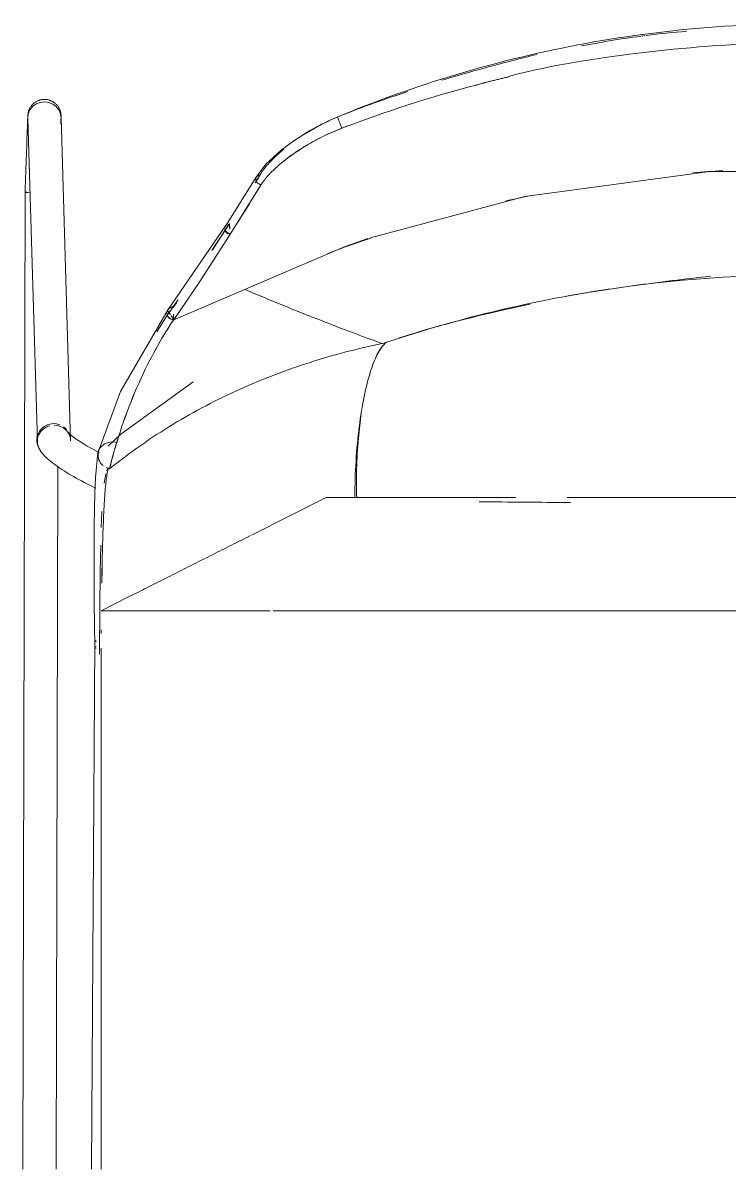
# Model space of a CAD drawing. Header units: millimetres. Extents: x 155927 to 317870, y -36033 to 97293.
# Drawn here: x 201467.8 to 201701.3, y 33195.6 to 33574.4 of the extents above; entities that cross this region are included whole.
import ezdxf

# ---------------------------------------------------------------- set-up
doc = ezdxf.new("R2010")
doc.units = ezdxf.units.MM
doc.header["$MEASUREMENT"] = 0
doc.layers.add('I-FURN', color=8, linetype='CONTINUOUS', lineweight=9)

msp = doc.modelspace()

# ---------------------------------------------------------------- linework, layer by layer
at = {"layer": 'I-FURN'}
for p, q in [((201469.93, 33545.99), (201470.02, 33546.19)), ((201470.02, 33546.19), (201470.13, 33546.38)), ((201470.13, 33545.7), (201471.01, 33546.81)), ((201470.13, 33546.38), (201470.24, 33546.57)), ((201470.24, 33546.57), (201470.36, 33546.76)), ((201470.36, 33546.76), (201470.49, 33546.94)), ((201470.49, 33546.94), (201470.62, 33547.11)), ((201470.62, 33547.11), (201470.76, 33547.28)), ((201470.76, 33547.28), (201470.91, 33547.44)), ((201470.91, 33547.44), (201471.06, 33547.6)), ((201471.01, 33546.81), (201472.15, 33547.66)), ((201471.06, 33547.6), (201471.22, 33547.75)), ((201471.22, 33547.75), (201471.39, 33547.89)), ((201471.39, 33547.89), (201471.56, 33548.03)), ((201471.56, 33548.03), (201471.74, 33548.16)), ((201471.74, 33548.16), (201471.92, 33548.29)), ((201471.92, 33548.29), (201472.11, 33548.4)), ((201472.11, 33548.4), (201472.3, 33548.51)), ((201472.15, 33547.66), (201473.47, 33548.19)), ((201472.3, 33548.51), (201472.5, 33548.61)), ((201472.5, 33548.61), (201472.7, 33548.7)), ((201472.7, 33548.7), (201472.9, 33548.79)), ((201472.9, 33548.79), (201473.11, 33548.86)), ((201473.11, 33548.86), (201473.31, 33548.93)), ((201473.31, 33548.93), (201473.53, 33548.99)), ((201473.47, 33548.19), (201474.9, 33548.36)), ((201473.53, 33548.99), (201473.74, 33549.04)), ((201473.74, 33549.04), (201473.96, 33549.08)), ((201473.96, 33549.08), (201474.17, 33549.12)), ((201474.17, 33549.12), (201474.39, 33549.14)), ((201474.39, 33549.14), (201474.61, 33549.16)), ((201474.61, 33549.16), (201474.83, 33549.17)), ((201474.83, 33549.17), (201474.93, 33549.17)), ((201474.9, 33548.36), (201476.32, 33548.18)), ((201474.93, 33549.17), (201475.15, 33549.16)), ((201475.15, 33549.16), (201475.37, 33549.15)), ((201475.37, 33549.15), (201475.58, 33549.13)), ((201475.58, 33549.13), (201475.8, 33549.1)), ((201475.8, 33549.1), (201476.02, 33549.06)), ((201476.02, 33549.06), (201476.23, 33549.01)), ((201476.23, 33549.01), (201476.45, 33548.95)), ((201476.32, 33548.18), (201477.64, 33547.64)), ((201476.45, 33548.95), (201476.66, 33548.88)), ((201476.66, 33548.88), (201476.86, 33548.81)), ((201476.86, 33548.81), (201477.07, 33548.73)), ((201477.07, 33548.73), (201477.27, 33548.64)), ((201477.27, 33548.64), (201477.46, 33548.54)), ((201477.46, 33548.54), (201477.66, 33548.43)), ((201477.64, 33547.64), (201478.78, 33546.78)), ((201477.66, 33548.43), (201477.84, 33548.32)), ((201477.84, 33548.32), (201478.03, 33548.2)), ((201478.03, 33548.2), (201478.21, 33548.07)), ((201478.21, 33548.07), (201478.38, 33547.93)), ((201478.38, 33547.93), (201478.55, 33547.79)), ((201478.55, 33547.79), (201478.71, 33547.64)), ((201478.71, 33547.64), (201478.87, 33547.49)), ((201478.78, 33546.78), (201479.65, 33545.67)), ((201478.87, 33547.49), (201479.02, 33547.33)), ((201479.02, 33547.33), (201479.16, 33547.16)), ((201479.16, 33547.16), (201479.3, 33546.99)), ((201479.3, 33546.99), (201479.42, 33546.81)), ((201479.42, 33546.81), (201479.55, 33546.63)), ((201479.55, 33546.63), (201479.66, 33546.44)), ((201479.66, 33546.44), (201479.77, 33546.25)), ((201479.77, 33546.25), (201479.87, 33546.05)), ((201479.87, 33546.05), (201479.96, 33545.85)), ((201469.35, 33542.13), (201469.36, 33542.49)), ((201469.36, 33542.49), (201469.38, 33542.81)), ((201469.38, 33542.81), (201469.39, 33543.08)), ((201469.39, 33543.02), (201469.58, 33544.41)), ((201469.4, 33543.53), (201469.39, 33543.34)), ((201469.39, 33543.32), (201469.4, 33543.51)), ((201469.39, 33543.34), (201469.39, 33543.2)), ((201469.39, 33543.08), (201469.39, 33543.32)), ((201469.39, 33542.86), (201472.57, 33435.99)), ((201469.41, 33543.68), (201469.4, 33543.53)), ((201469.4, 33543.51), (201469.41, 33543.67)), ((201469.41, 33543.87), (201469.43, 33544.09)), ((201469.41, 33543.84), (201469.41, 33543.87)), ((201469.41, 33543.87), (201469.41, 33543.85)), ((201469.41, 33543.85), (201469.41, 33543.78)), ((201469.41, 33543.78), (201469.41, 33543.84)), ((201469.41, 33543.67), (201469.41, 33543.78)), ((201469.41, 33543.78), (201469.41, 33543.68)), ((201469.43, 33544.09), (201469.45, 33544.31)), ((201469.45, 33544.31), (201469.48, 33544.52)), ((201469.48, 33544.52), (201469.52, 33544.74)), ((201469.52, 33544.74), (201469.56, 33544.96)), ((201469.56, 33544.96), (201469.62, 33545.17)), ((201469.58, 33544.41), (201470.13, 33545.7)), ((201469.62, 33545.17), (201469.68, 33545.38)), ((201469.68, 33545.38), (201469.76, 33545.59)), ((201469.76, 33545.59), (201469.84, 33545.79)), ((201469.84, 33545.79), (201469.93, 33545.99)), ((201479.65, 33545.67), (201480.2, 33544.37)), ((201479.96, 33545.85), (201480.04, 33545.65)), ((201480.04, 33545.65), (201480.12, 33545.44)), ((201480.12, 33545.44), (201480.18, 33545.23)), ((201480.18, 33545.23), (201480.24, 33545.02)), ((201480.2, 33544.37), (201480.39, 33542.98)), ((201480.24, 33545.02), (201480.29, 33544.8)), ((201480.29, 33544.8), (201480.33, 33544.59)), ((201480.33, 33544.59), (201480.37, 33544.37)), ((201480.37, 33542.43), (201480.36, 33542.11)), ((201480.37, 33544.37), (201480.39, 33544.15)), ((201480.38, 33542.7), (201480.37, 33542.43)), ((201480.38, 33542.8), (201480.39, 33543.02)), ((201480.39, 33542.94), (201480.38, 33542.7)), ((201480.39, 33544.15), (201480.4, 33543.93)), ((201480.4, 33543.28), (201480.39, 33543.13)), ((201480.39, 33543.02), (201480.4, 33543.19)), ((201483.56, 33436.32), (201480.39, 33543.15)), ((201480.39, 33543.13), (201480.39, 33542.94)), ((201480.4, 33543.93), (201480.41, 33543.71)), ((201480.4, 33543.41), (201480.41, 33543.46)), ((201480.41, 33543.45), (201480.4, 33543.38)), ((201480.4, 33543.32), (201480.4, 33543.41)), ((201480.4, 33543.38), (201480.4, 33543.28)), ((201480.4, 33543.19), (201480.4, 33543.32)), ((201480.41, 33543.71), (201480.41, 33543.49)), ((201480.41, 33543.49), (201480.41, 33543.47)), ((201480.41, 33543.46), (201480.41, 33543.47)), ((201480.41, 33543.47), (201480.41, 33543.45)), ((201571.78, 33543.35), (201571.81, 33543.26)), ((201571.81, 33543.26), (201571.89, 33543.06)), ((201571.89, 33543.06), (201572.01, 33542.76)), ((201572.01, 33542.76), (201572.15, 33542.39)), ((201572.15, 33542.39), (201572.32, 33541.96)), ((201469.2, 33537.88), (201469.22, 33538.54)), ((201469.22, 33538.54), (201469.24, 33539.16)), ((201469.24, 33539.16), (201469.26, 33539.75)), ((201469.26, 33539.75), (201469.28, 33540.3)), ((201469.28, 33540.3), (201469.3, 33540.82)), ((201469.3, 33540.82), (201469.32, 33541.29)), ((201469.32, 33541.29), (201469.34, 33541.73)), ((201469.34, 33541.73), (201469.35, 33542.13)), ((201480.33, 33541.36), (201480.31, 33540.93)), ((201480.34, 33541.76), (201480.33, 33541.36)), ((201480.36, 33542.11), (201480.34, 33541.76)), ((201561.98, 33538.45), (201557.36, 33535.5)), ((201566.79, 33541.07), (201561.98, 33538.45)), ((201572.32, 33541.96), (201572.5, 33541.51)), ((201572.5, 33541.51), (201572.68, 33541.05)), ((201572.68, 33541.05), (201572.85, 33540.62)), ((201572.85, 33540.62), (201573, 33540.25)), ((201573, 33540.25), (201573.12, 33539.94)), ((201573.12, 33539.94), (201573.2, 33539.73)), ((201573.2, 33539.73), (201573.24, 33539.63)), ((201469.06, 33534.13), (201469.09, 33534.94)), ((201469.09, 33534.94), (201469.12, 33535.72)), ((201469.12, 33535.72), (201469.14, 33536.47)), ((201469.14, 33536.47), (201469.17, 33537.19)), ((201469.17, 33537.19), (201469.2, 33537.88)), ((201557.36, 33535.5), (201553.23, 33532.42)), ((201468.93, 33530.63), (201468.97, 33531.54)), ((201468.97, 33531.54), (201469, 33532.43)), ((201469, 33532.43), (201469.03, 33533.29)), ((201469.03, 33533.29), (201469.06, 33534.13)), ((201553.23, 33532.42), (201548.15, 33527.71)), ((201468.79, 33526.79), (201468.83, 33527.78)), ((201468.83, 33527.78), (201468.86, 33528.75)), ((201468.86, 33528.75), (201468.9, 33529.7)), ((201468.9, 33529.7), (201468.93, 33530.63)), ((201548.15, 33527.71), (201544.9, 33523.42)), ((201468.64, 33522.7), (201468.68, 33523.74)), ((201468.68, 33523.74), (201468.72, 33524.77)), ((201468.72, 33524.77), (201468.76, 33525.79)), ((201468.76, 33525.79), (201468.79, 33526.79)), ((201544.94, 33523.49), (201534.73, 33507.28)), ((201546.6, 33524.83), (201544.55, 33521.54)), ((201544.87, 33523.35), (201544.76, 33522.98)), ((201545.08, 33523.68), (201544.87, 33523.35)), ((201545.39, 33523.92), (201545.08, 33523.68)), ((201545.76, 33524.07), (201545.39, 33523.92)), ((201546.18, 33524.13), (201545.76, 33524.07)), ((201694.97, 33525.34), (201633.77, 33517.03)), ((201756.75, 33525.34), (201694.97, 33525.34)), ((201468.49, 33518.48), (201468.53, 33519.54)), ((201468.53, 33519.54), (201468.57, 33520.6)), ((201468.57, 33520.6), (201468.61, 33521.65)), ((201468.61, 33521.65), (201468.64, 33522.7)), ((201535.97, 33504.03), (201546.6, 33521.03)), ((201544.76, 33522.98), (201544.76, 33522.58)), ((201544.76, 33522.58), (201544.87, 33522.18)), ((201544.87, 33522.18), (201545.09, 33521.81)), ((201545.09, 33521.81), (201545.39, 33521.49)), ((201545.39, 33521.49), (201545.77, 33521.24)), ((201545.77, 33521.24), (201546.18, 33521.09)), ((201546.18, 33521.09), (201546.61, 33521.04)), ((201468.48, 33518.48), (201467.79, 33195.61)), ((201468.48, 33518.47), (201468.72, 33518.43)), ((201469.13, 33518.53), (201468.63, 33518.5)), ((201468.72, 33518.43), (201469.31, 33518.39)), ((201469.31, 33518.39), (201470.22, 33518.34)), ((201633.77, 33517.03), (201582.73, 33503.44)), ((201534.83, 33507.43), (201515.78, 33479.73)), ((201535.91, 33507.88), (201530.54, 33499.59)), ((201534.61, 33505.88), (201534.51, 33506.3)), ((201534.52, 33506.72), (201534.64, 33507.11)), ((201534.59, 33506.43), (201534.7, 33506.01)), ((201534.72, 33507.24), (201534.6, 33506.85)), ((201534.82, 33505.49), (201534.61, 33505.88)), ((201534.64, 33507.11), (201534.86, 33507.45)), ((201534.7, 33506.01), (201534.9, 33505.62)), ((201534.94, 33507.58), (201534.72, 33507.24)), ((201535.12, 33505.15), (201534.82, 33505.49)), ((201534.86, 33507.45), (201535.17, 33507.72)), ((201534.9, 33505.62), (201535.2, 33505.28)), ((201535.25, 33507.85), (201534.94, 33507.58)), ((201535.49, 33504.88), (201535.12, 33505.15)), ((201535.2, 33505.28), (201535.57, 33505.02)), ((201535.9, 33504.71), (201535.49, 33504.88)), ((201535.57, 33505.02), (201535.99, 33504.84)), ((201536.34, 33504.63), (201535.9, 33504.71)), ((201535.97, 33507.97), (201536.16, 33506.26)), ((201535.99, 33504.84), (201536.43, 33504.76)), ((201536.24, 33506.43), (201536.05, 33508.11)), ((201574.3, 33500.57), (201517.65, 33476.27)), ((201526.28, 33489.03), (201535.97, 33504.03)), ((201581.88, 33503.16), (201574.3, 33500.57)), ((201517.65, 33476.27), (201526.28, 33489.03)), ((201518.62, 33481.95), (201517.51, 33480.38)), ((201515.78, 33479.73), (201500.03, 33452.67)), ((201515.38, 33478.43), (201515.42, 33478.9)), ((201515.45, 33477.95), (201515.38, 33478.43)), ((201515.42, 33478.9), (201515.57, 33479.36)), ((201515.63, 33477.5), (201515.45, 33477.95)), ((201515.57, 33479.36), (201516.58, 33477.92)), ((201517.64, 33476.4), (201517.53, 33478.17)), ((201517.54, 33478.17), (201517.64, 33476.4)), ((201517.64, 33476.4), (201517.58, 33478.21)), ((201517.64, 33476.4), (201517.58, 33478.21)), ((201515.9, 33477.11), (201515.63, 33477.5)), ((201516.26, 33476.79), (201515.9, 33477.11)), ((201516.69, 33476.56), (201516.26, 33476.79)), ((201517.16, 33476.43), (201516.69, 33476.56)), ((201516.82, 33477.58), (201517.64, 33476.4)), ((201517.64, 33476.4), (201517.16, 33476.43)), ((201524.11, 33455.8), (201500.17, 33438.5)), ((201500.03, 33452.67), (201492.74, 33432.92)), ((201482.71, 33439.17), (201482.74, 33439.13)), ((201482.74, 33439.13), (201482.83, 33439.02)), ((201482.83, 33439.02), (201482.98, 33438.87)), ((201482.98, 33438.87), (201483.19, 33438.67)), ((201483.19, 33438.67), (201483.45, 33438.44)), ((201483.45, 33438.44), (201483.75, 33438.17)), ((201483.75, 33438.17), (201484.11, 33437.89)), ((201484.11, 33437.89), (201484.51, 33437.58)), ((201484.51, 33437.58), (201484.95, 33437.25)), ((201484.95, 33437.25), (201485.43, 33436.91)), ((201485.43, 33436.91), (201485.96, 33436.55)), ((201485.96, 33436.55), (201486.52, 33436.18)), ((201486.52, 33436.18), (201487.11, 33435.79)), ((201500.17, 33438.5), (201495.98, 33434.6)), ((201472.77, 33434.53), (201473.14, 33433.76)), ((201473.14, 33433.76), (201473.54, 33433.1)), ((201473.54, 33433.1), (201473.95, 33432.5)), ((201473.95, 33432.5), (201474.39, 33431.97)), ((201487.11, 33435.79), (201487.74, 33435.4)), ((201487.74, 33435.4), (201488.4, 33434.99)), ((201488.4, 33434.99), (201489.09, 33434.58)), ((201489.09, 33434.58), (201489.81, 33434.16)), ((201489.81, 33434.16), (201490.56, 33433.74)), ((201490.56, 33433.74), (201491.33, 33433.31)), ((201491.33, 33433.31), (201492.13, 33432.88)), ((201492.13, 33432.88), (201492.95, 33432.44)), ((201492.93, 33433.35), (201492.56, 33432.37)), ((201492.62, 33432.37), (201492.95, 33433.47)), ((201493.24, 33433.87), (201492.93, 33433.35)), ((201493.63, 33434.37), (201493.24, 33433.87)), ((201494.65, 33435.22), (201493.63, 33434.37)), ((201495.94, 33435.8), (201494.65, 33435.22)), ((201497.41, 33436), (201495.94, 33435.8)), ((201498.95, 33435.77), (201497.41, 33436)), ((201474.39, 33431.97), (201474.84, 33431.46)), ((201474.84, 33431.46), (201475.31, 33430.98)), ((201475.31, 33430.98), (201475.81, 33430.51)), ((201475.81, 33430.51), (201476.32, 33430.05)), ((201476.32, 33430.05), (201476.86, 33429.6)), ((201476.86, 33429.6), (201477.43, 33429.15)), ((201477.43, 33429.15), (201478.02, 33428.7)), ((201478.02, 33428.7), (201478.64, 33428.24)), ((201492.56, 33432.37), (201491.76, 33424.22)), ((201492.89, 33430.07), (201492.6, 33431.2)), ((201493.46, 33429.03), (201492.89, 33430.07)), ((201478.64, 33428.24), (201479.28, 33427.79)), ((201478.79, 33195.61), (201479.29, 33427.96)), ((201479.28, 33427.79), (201479.95, 33427.33)), ((201479.95, 33427.33), (201480.65, 33426.87)), ((201480.65, 33426.87), (201481.38, 33426.4)), ((201481.38, 33426.4), (201482.13, 33425.93)), ((201482.13, 33425.93), (201482.91, 33425.46)), ((201482.91, 33425.46), (201483.71, 33424.99)), ((201483.71, 33424.99), (201484.53, 33424.51)), ((201494.64, 33422.34), (201495.16, 33425.42)), ((201495.46, 33426.43), (201495.92, 33427.22)), ((201484.53, 33424.51), (201485.38, 33424.03)), ((201485.38, 33424.03), (201486.25, 33423.55)), ((201486.25, 33423.55), (201487.14, 33423.07)), ((201487.14, 33423.07), (201488.05, 33422.59)), ((201488.05, 33422.59), (201488.98, 33422.11)), ((201488.98, 33422.11), (201489.92, 33421.63)), ((201489.92, 33421.63), (201490.88, 33421.15)), ((201490.88, 33421.15), (201491.86, 33420.68)), ((201491.76, 33424.22), (201491.58, 33419.28)), ((201491.58, 33419.28), (201491.37, 33408.2)), ((201543.34, 33405.16), (201568.1, 33417.62)), ((201568.1, 33417.62), (201630.79, 33417.62)), ((201647.71, 33417.62), (201725.86, 33417.62)), ((201493.71, 33407.68), (201493.92, 33412.97)), ((201491.37, 33408.2), (201491.32, 33398.63)), ((201491.32, 33398.63), (201491.38, 33383.25)), ((201493.38, 33393.26), (201493.54, 33401.88)), ((201493.22, 33380.4), (201493.38, 33393.26)), ((201493.85, 33389.23), (201494.01, 33393.99)), ((201494.01, 33393.99), (201494.02, 33394.13)), ((201491.38, 33383.25), (201491.52, 33368.09)), ((201493.12, 33367.03), (201493.22, 33380.4)), ((201549.53, 33380.16), (201500.9, 33380.16)), ((201617.78, 33380.16), (201560.44, 33380.16)), ((201689.37, 33380.16), (201629.28, 33380.16)), ((201755.77, 33380.16), (201695.62, 33380.16)), ((201491.54, 33370.09), (201490.47, 33195.61)), ((201491.56, 33370.12), (201491.56, 33370.05)), ((201492.01, 33370.24), (201491.71, 33370.18)), ((201491.74, 33369.98), (201492.05, 33369.93)), ((201493.06, 33365.79), (201493.12, 33367.03))]:
    msp.add_line(p, q, dxfattribs=at)
for centre, major_axis, ratio, start_param, end_param in [((201478.06, 33436.15), (5.5, 0.16), 0.969889, 1.801948, 3.634544), ((201477.85, 33436.64), (5.08, 2.11), 0.969753, 0.791505, 2.362301), ((201478.06, 33436.15), (5.5, 0.16), 0.969889, 0.234165, 1.540149), ((201477.85, 33436.64), (5.08, 2.11), 0.969753, 0.267906, 0.529705), ((201477.85, 33436.64), (5.08, 2.11), 0.969753, 2.362301, 3.141593), ((201477.85, 33436.64), (5.08, 2.11), 0.969753, 3.147699, 3.409499)]:
    msp.add_ellipse(centre, major_axis=major_axis, ratio=ratio, start_param=start_param, end_param=end_param, dxfattribs=at)
for points, knots in [([(201878.48, 33543.97), (201867.72, 33548.39), (201845.93, 33556.27), (201801.05, 33568.25), (201752, 33574.7), (201699.74, 33574.13), (201656.5, 33568.92), (201614.05, 33559.05), (201586.69, 33549.5), (201573.24, 33543.97)], [0, 0, 0, 0, 0.111111, 0.222222, 0.444444, 0.583333, 0.722222, 0.861111, 1, 1, 1, 1]), ([(201720.43, 33567.93), (201704.95, 33567.73), (201674.08, 33565.39), (201643.3, 33560.67), (201628.32, 33556.77)], [-0.9637993, -0.9637993, -0.9637993, -0.9637993, -0.6666667, -0.3692167, -0.3692167, -0.3692167, -0.3692167]), ([(201606.34, 33555.5), (201611.45, 33557.06), (201621.88, 33559.95), (201632.39, 33562.73), (201637.74, 33564.03)], [-0.7681843, -0.7681843, -0.7681843, -0.7681843, -0.6666667, -0.5624253, -0.5624253, -0.5624253, -0.5624253]), ([(201628.34, 33556.6), (201626.53, 33556.18), (201622.88, 33555.31), (201619.27, 33554.32), (201617.46, 33553.8)], [-0.36909277, -0.36909277, -0.36909277, -0.36909277, -0.33333333, -0.29717322, -0.29717322, -0.29717322, -0.29717322]), ([(201573.24, 33543.97), (201571.17, 33543.1), (201568.11, 33541.71), (201564.29, 33539.64), (201562.46, 33538.56), (201561.58, 33538.01)], [0, 0, 0, 0, 0.1666667, 0.25, 0.3333333, 0.3333333, 0.3333333, 0.3333333]), ([(201573.24, 33539.63), (201573.23, 33539.66), (201573.16, 33539.83), (201573.01, 33540.23), (201572.81, 33540.73), (201572.52, 33541.5), (201572.23, 33542.26), (201572.04, 33542.76), (201571.89, 33543.17), (201571.82, 33543.33), (201571.81, 33543.36)], [-1, -1, -1, -1, -0.833333, -0.75, -0.666667, -0.5, -0.333333, -0.25, -0.166667, 0, 0, 0, 0]), ([(201561.54, 33533.95), (201563.32, 33535.01), (201567.08, 33537.05), (201571.16, 33538.81), (201573.24, 33539.63)], [0.6666667, 0.6666667, 0.6666667, 0.6666667, 0.8333333, 0.9999135, 0.9999135, 0.9999135, 0.9999135]), ([(201546.6, 33521.03), (201547.19, 33522.01), (201548.78, 33524.04), (201551.6, 33526.79), (201554.29, 33529.02), (201556.51, 33530.69), (201558.93, 33532.35), (201561.51, 33533.96), (201564.25, 33535.52), (201566.76, 33536.82), (201568.37, 33537.57), (201568.98, 33537.85)], [0, 0, 0, 0, 0.1666667, 0.3333333, 0.4166667, 0.5, 0.5833333, 0.6666667, 0.75, 0.8333333, 0.8844325, 0.8844325, 0.8844325, 0.8844325]), ([(201554.09, 33532.71), (201553.48, 33532.21), (201552.23, 33531.15), (201550.5, 33529.53), (201548.4, 33527.34), (201547.19, 33525.81), (201546.6, 33524.83)], [0.594049, 0.594049, 0.594049, 0.594049, 0.6666667, 0.75, 0.8333333, 1, 1, 1, 1]), ([(201553.84, 33532.75), (201552.87, 33531.95), (201551.29, 33530.6), (201550.21, 33529.36), (201549.82, 33528.88)], [0.5492901, 0.5492901, 0.5492901, 0.5492901, 0.6666667, 0.7441692, 0.7441692, 0.7441692, 0.7441692]), ([(201546.61, 33521.04), (201546.47, 33521.04), (201546.18, 33521.07), (201545.76, 33521.23), (201545.38, 33521.47), (201544.97, 33521.91), (201544.68, 33522.58), (201544.77, 33523.25), (201545.06, 33523.68), (201545.37, 33523.93), (201545.75, 33524.08), (201546.03, 33524.12), (201546.17, 33524.12)], [-1, -1, -1, -1, -0.916667, -0.833333, -0.75, -0.666667, -0.5, -0.333333, -0.25, -0.166667, -0.083333, 0, 0, 0, 0]), ([(201536.34, 33504.63), (201537.99, 33507.21), (201541.34, 33512.52), (201544.83, 33518.14), (201546.61, 33521.03)], [0, 0, 0, 0, 0.5, 0.9997644, 0.9997644, 0.9997644, 0.9997644]), ([(201469.14, 33518.53), (201469.1, 33518.53), (201468.88, 33518.52), (201468.67, 33518.51), (201468.57, 33518.5), (201468.54, 33518.49)], [-0.6666667, -0.6666667, -0.6666667, -0.6666667, -0.6527778, -0.5833333, -0.5555556, -0.5555556, -0.5555556, -0.5555556]), ([(201582.79, 33503.25), (201579.34, 33502.11), (201574.53, 33500.49), (201569.79, 33498.69), (201568.45, 33498.16)], [-0.11939732, -0.11939732, -0.11939732, -0.11939732, -0.09090909, -0.07954338, -0.07954338, -0.07954338, -0.07954338]), ([(201865.04, 33468.45), (201853.83, 33472.21), (201831.19, 33478.8), (201784.88, 33488.33), (201725.87, 33493.13), (201666.85, 33488.33), (201620.55, 33478.81), (201597.9, 33472.21), (201586.69, 33468.45)], [0, 0, 0, 0, 0.125, 0.25, 0.5, 0.75, 0.875, 1, 1, 1, 1]), ([(201647.06, 33484.06), (201654.65, 33485.45), (201670.58, 33487.79), (201686.71, 33489.86), (201695.15, 33490.69)], [-0.7825093, -0.7825093, -0.7825093, -0.7825093, -0.7, -0.609839, -0.609839, -0.609839, -0.609839]), ([(201582.88, 33469.83), (201576.42, 33472.21), (201562.52, 33477.49), (201548.62, 33483.2), (201541.18, 33486.35)], [-0.9179046, -0.9179046, -0.9179046, -0.9179046, -0.5, -0.0187537, -0.0187537, -0.0187537, -0.0187537]), ([(201517.64, 33476.4), (201517.46, 33476.4), (201517.09, 33476.45), (201516.56, 33476.66), (201516.1, 33476.98), (201515.62, 33477.56), (201515.31, 33478.46), (201515.51, 33479.36), (201515.92, 33479.94), (201516.49, 33480.38), (201517.03, 33480.53), (201517.4, 33480.53)], [-1, -1, -1, -1, -0.916667, -0.833333, -0.75, -0.666667, -0.5, -0.333333, -0.25, -0.166667, 0, 0, 0, 0]), ([(201517.39, 33480.51), (201516.92, 33480.51), (201516.31, 33480.3), (201515.78, 33479.76), (201515.63, 33479.5), (201515.57, 33479.36)], [-1, -1, -1, -1, -0.4, -0.2, 0, 0, 0, 0]), ([(201504.72, 33452.17), (201506.48, 33456.36), (201510.4, 33464.65), (201515.1, 33472.54), (201517.64, 33476.4)], [0.5, 0.5, 0.5, 0.5, 0.75, 0.9999613, 0.9999613, 0.9999613, 0.9999613]), ([(201496.47, 33427.11), (201497.45, 33431.24), (201499.82, 33439.52), (201504.52, 33452.22), (201509.5, 33462.74), (201512.97, 33468.88), (201514.25, 33471)], [0, 0, 0, 0, 0.25, 0.5, 0.75, 0.8847092, 0.8847092, 0.8847092, 0.8847092]), ([(201582.87, 33459.65), (201583.62, 33461.93), (201584.85, 33465.09), (201586.21, 33467.02), (201586.69, 33467.67)], [-0.325002, -0.325002, -0.325002, -0.325002, -0.1666667, -0.0806272, -0.0806272, -0.0806272, -0.0806272]), ([(201588.07, 33468.97), (201587.44, 33468.47), (201586.21, 33467.13), (201585.04, 33465.06), (201584.47, 33463.83), (201584.46, 33463.81)], [-1, -1, -1, -1, -0.8928571, -0.7857143, -0.7840531, -0.7840531, -0.7840531, -0.7840531]), ([(201498.38, 33434.32), (201498.89, 33436.06), (201500.72, 33441.98), (201503.01, 33447.96), (201504.72, 33452.17)], [0.1451812, 0.1451812, 0.1451812, 0.1451812, 0.25, 0.4999815, 0.4999815, 0.4999815, 0.4999815]), ([(201579.68, 33445.42), (201579.3, 33442.8), (201578.61, 33436.87), (201578.06, 33427.36), (201578.09, 33420.77), (201578.16, 33417.63)], [-0.4106729, -0.4106729, -0.4106729, -0.4106729, -0.2857143, -0.1428571, -0.0148421, -0.0148421, -0.0148421, -0.0148421]), ([(201496.33, 33427.21), (201496.18, 33427.24), (201495.95, 33426.9), (201495.62, 33425.52), (201495.35, 33423.73), (201495.09, 33421.32), (201494.85, 33418.25), (201494.62, 33414.69), (201494.36, 33409.17), (201494.14, 33402.85), (201493.98, 33395.86), (201493.9, 33392.28), (201493.87, 33390.45)], [-0.9696726, -0.9696726, -0.9696726, -0.9696726, -0.875, -0.8125, -0.75, -0.6875, -0.625, -0.5625, -0.5, -0.375, -0.3125, -0.25, -0.25, -0.25, -0.25]), ([(201493.69, 33380.16), (201497.68, 33382.18), (201503.72, 33385.21), (201511.86, 33389.31), (201518, 33392.4), (201524.21, 33395.53), (201530.48, 33398.68), (201536.76, 33401.85), (201540.95, 33403.95), (201543.04, 33405)], [-0.999743, -0.999743, -0.999743, -0.999743, -0.8333333, -0.75, -0.6666667, -0.5833333, -0.5, -0.4166667, -0.3333333, -0.3333333, -0.3333333, -0.3333333]), ([(201492.03, 33367.77), (201491.9, 33367.81), (201491.58, 33367.93), (201491.44, 33368.15), (201491.7, 33368.33), (201491.99, 33368.39)], [-0.7, -0.7, -0.7, -0.7, -0.6, -0.4, -0.2, -0.2, -0.2, -0.2]), ([(201493.67, 33360.14), (201493.67, 33316.47), (201493.67, 33261.66), (201493.67, 33206.75), (201493.67, 33195.62)], [0.0344067, 0.0344067, 0.0344067, 0.0344067, 0.5, 0.6183716, 0.6183716, 0.6183716, 0.6183716])]:
    msp.add_open_spline(points, degree=3, knots=knots, dxfattribs=at)
for points in [[(201652.5, 33566.83), (201659.45, 33568.14), (201666.43, 33569.4), (201673.45, 33570.24)], [(201673.83, 33570.29), (201678.3, 33570.9), (201682.79, 33571.34), (201687.29, 33571.68)], [(201617.43, 33553.88), (201602.47, 33549.93), (201587.73, 33545.18), (201573.24, 33539.63)], [(201617.42, 33553.89), (201621.05, 33554.84), (201624.69, 33555.75), (201628.35, 33556.61)], [(201573.21, 33543.92), (201580.38, 33546.76), (201587.63, 33549.33), (201594.94, 33551.73)], [(201571.78, 33543.35), (201569.63, 33542.44), (201565.48, 33540.51), (201561.69, 33538.31), (201559.94, 33537.18)], [(201571.81, 33543.36), (201572.28, 33543.55), (201572.74, 33543.73), (201573.21, 33543.92)], [(201569.83, 33538.22), (201570.95, 33538.71), (201572.09, 33539.18), (201573.24, 33539.64)], [(201573.24, 33539.64), (201574.36, 33540.06), (201575.47, 33540.49), (201576.59, 33540.9)], [(201552.32, 33527.34), (201554.87, 33529.55), (201558.05, 33531.78), (201561.54, 33533.94)], [(201546.18, 33524.13), (201545.89, 33523.66), (201545.6, 33523.2), (201545.31, 33522.73)], [(201699.25, 33525.6), (201695.95, 33525.41), (201692.65, 33525.18), (201689.36, 33524.92)], [(201468.49, 33518.48), (201468.49, 33518.47), (201468.53, 33518.46), (201468.61, 33518.44)], [(201636.52, 33517.51), (201633.46, 33516.9), (201630.42, 33516.24), (201627.38, 33515.56)], [(201530.24, 33499.23), (201532.07, 33502), (201533.96, 33504.88), (201535.89, 33507.86)], [(201517.4, 33480.53), (201517.96, 33481.31), (201518.53, 33482.12), (201519.11, 33482.93)], [(201517.49, 33480.67), (201515.57, 33477.96), (201513.76, 33475.2), (201512.06, 33472.39)], [(201592.03, 33470.26), (201606.31, 33474.84), (201620.82, 33478.45), (201635.5, 33481.47)], [(201514.75, 33471.83), (201515.68, 33473.37), (201516.65, 33474.89), (201517.64, 33476.4)], [(201496.47, 33427.11), (201503.21, 33432.48), (201517.13, 33442.23), (201539.47, 33453.89), (201562.69, 33462.68), (201578.53, 33466.84), (201586.56, 33468.47)], [(201582.88, 33469.9), (201584.11, 33469.42), (201585.33, 33468.94), (201586.56, 33468.47)], [(201577.53, 33417.62), (201577.56, 33421.73), (201577.83, 33429.7), (201578.89, 33441.15), (201580.54, 33451.27), (201581.97, 33456.85), (201582.75, 33459.29)], [(201582.85, 33459.67), (201582.68, 33459.16), (201582.51, 33458.63), (201582.35, 33458.08)], [(201580.97, 33452.63), (201580.66, 33451.23), (201580.38, 33449.75), (201580.12, 33448.21)], [(201496.47, 33427.11), (201497.04, 33429.5), (201497.67, 33431.89), (201498.37, 33434.29)], [(201492.73, 33432.26), (201492.6, 33431.51), (201492.77, 33429.99), (201493.64, 33428.55), (201494.31, 33428.14)], [(201495.32, 33427.5), (201495.68, 33427.32), (201496.07, 33427.19), (201496.47, 33427.11)], [(201648.84, 33415.94), (201638.69, 33416), (201628.64, 33416.08), (201618.62, 33416.17)], [(201501.62, 33380.16), (201498.91, 33380.16), (201496.27, 33380.16), (201493.69, 33380.16)], [(201550.56, 33380.16), (201553.84, 33380.16), (201557.13, 33380.16), (201560.43, 33380.16)], [(201617.8, 33380.16), (201621.61, 33380.16), (201625.43, 33380.16), (201629.27, 33380.16)], [(201689.37, 33380.16), (201691.63, 33380.16), (201693.89, 33380.16), (201696.15, 33380.16)], [(201493.68, 33373.88), (201493.68, 33373.46), (201493.67, 33373.04), (201493.67, 33372.62)], [(201493.67, 33357.15), (201493.67, 33360.69), (201493.67, 33364.22), (201493.67, 33367.76)], [(201493.67, 33217.86), (201493.67, 33222.45), (201493.67, 33227.03), (201493.67, 33231.62)]]:
    msp.add_open_spline(points, degree=3, dxfattribs=at)

doc.saveas('drawing.dxf')
